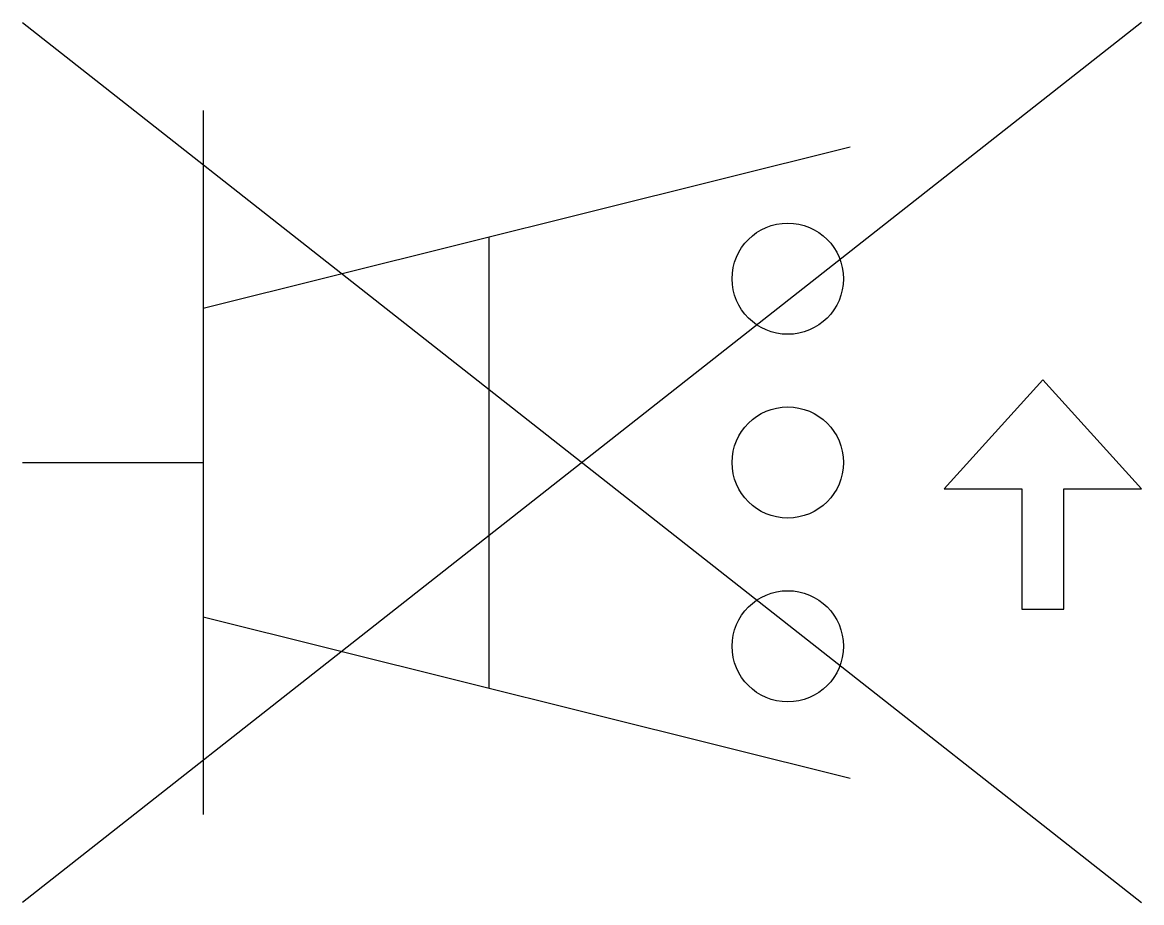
# Model space of a CAD drawing. Header units: metres. Extents: x 0 to 9.29, y -3.66 to 3.66.
import ezdxf

# ---------------------------------------------------------------- set-up
doc = ezdxf.new("R2010")
doc.units = ezdxf.units.M

msp = doc.modelspace()

# ---------------------------------------------------------------- linework, layer by layer
for p, q in [((9.2937, 3.6553), (0, -3.6553)), ((0, 3.6553), (9.2937, -3.6553)), ((1.5, 2.9243), (1.5, -2.9243)), ((1.5, 1.2825), (6.8744, 2.6225)), ((3.8744, 1.8745), (3.8744, -1.8745)), ((0, 0), (1.5, 0)), ((1.5, -1.2825), (6.8744, -2.6225))]:
    msp.add_line(p, q)
msp.add_lwpolyline([(8.2986, -1.2178), (8.649, -1.2178), (8.649, -0.2178), (9.2937, -0.2178), (8.4738, 0.6875), (7.6539, -0.2178), (8.2986, -0.2178)], close=True)
for centre in [(6.3554, 1.5266), (6.3554, 0), (6.3554, -1.5266)]:
    msp.add_circle(centre, 0.462)

doc.saveas('drawing.dxf')
